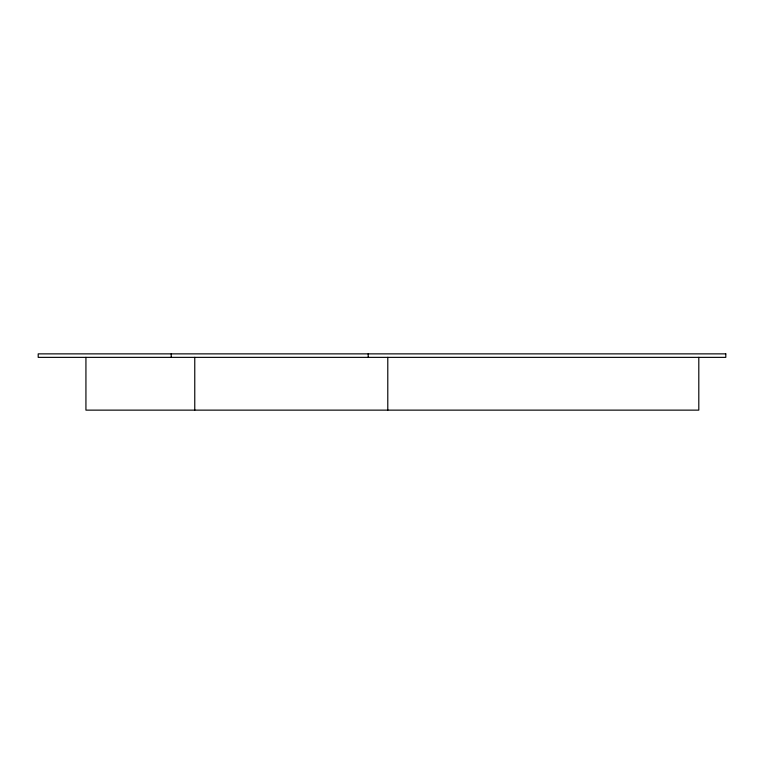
<?xml version="1.0" encoding="UTF-8"?>
<svg xmlns="http://www.w3.org/2000/svg" width="764" height="764" viewBox="0 0 764 764"><rect width="100%" height="100%" fill="white"/><g stroke="black" fill="none" stroke-linecap="round" stroke-linejoin="round"><path stroke-width="1.15" d="M698.802 357.361L698.802 410.134L85.931 410.134L85.931 357.361M387.787 357.361L387.787 410.134M368.2 353.866L368.2 357.361M194.763 357.361L194.763 410.134M171.212 353.866L171.212 357.361M725.8 353.866L38.2 353.866L38.2 357.361L725.8 357.361L725.8 353.866"/></g></svg>
